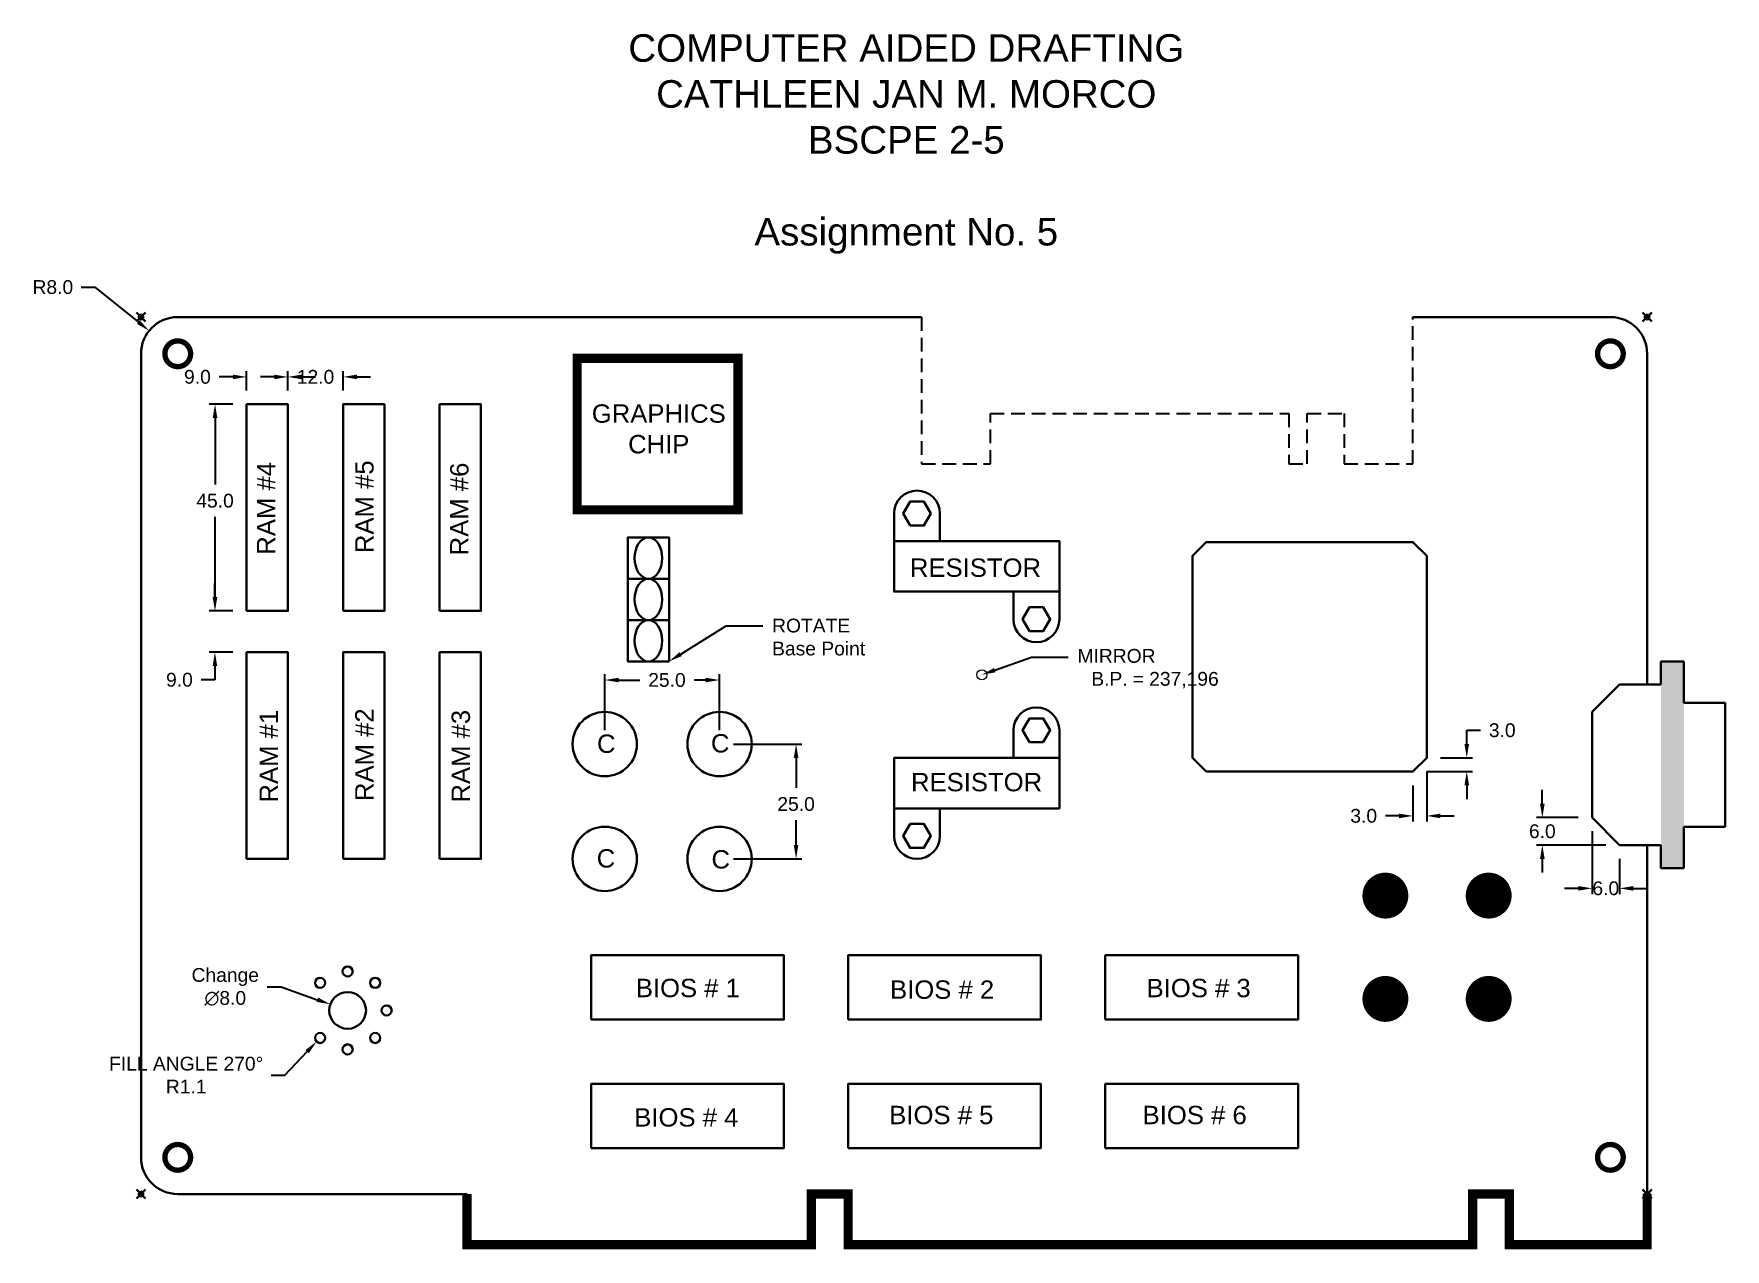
# Model space of a CAD drawing. Header units: inches. Extents: x 32 to 400, y 72 to 337.
import ezdxf
from ezdxf import colors
from ezdxf.entities.mleader import LeaderData, LeaderLine
from ezdxf.math import Vec2, Vec3

# ---------------------------------------------------------------- set-up
doc = ezdxf.new("R2010")
doc.units = ezdxf.units.IN
doc.header["$LTSCALE"] = 6
doc.header["$MEASUREMENT"] = 0
doc.header["$PDMODE"] = 35
doc.linetypes.add('DASHED', pattern=[0.75, 0.5, -0.25])
for name, color, linetype, lineweight in [('dimension', 3, 'Continuous', 13), ('HATCH', 7, 'Continuous', 13), ('HIDDEN', 7, 'DASHED', 25), ('object', 7, 'Continuous', 30)]:
    doc.layers.add(name, color=color, linetype=linetype, lineweight=lineweight)
doc.styles.get("Standard").update_dxf_attribs({"font": 'arial.ttf'})
doc.dimstyles.new('Copy of ISO-25', dxfattribs={"dimtxt": 3, "dimasz": 3, "dimexe": 1.25, "dimexo": 3, "dimgap": 2, "dimtad": 0, "dimtih": 1, "dimtoh": 1, "dimdec": 1, "dimzin": 1, "dimdsep": 46, "dimtxsty": 'Standard', "dimcen": 0, "dimadec": 1, "dimazin": 0, "dimtfac": 1, "dimtdec": 1, "dimtofl": 0, "dimtmove": 0, "dimatfit": 3, "dimfxl": 1, "dimarcsym": 0})

# ---------------------------------------------------------------- blocks, each defined once
blk = doc.blocks.new('*D46')
at = {"layer": 'Defpoints', "color": 0, "transparency": 16777216}
for p in [(94, 118), (93.24, 117.2)]:
    blk.add_point(p, dxfattribs=at)
at = {"layer": 'dimension', "color": 0, "lineweight": -2, "transparency": 16777216}
for p, q in [((86.33, 109.91), (91.18, 115.03)), ((83.33, 109.91), (86.33, 109.91))]:
    blk.add_line(p, q, dxfattribs=at)
at = {"layer": 'dimension', "color": 0, "transparency": 16777216}
blk.add_solid([(90.82, 115.37), (91.54, 114.68), (93.24, 117.2)], dxfattribs=at)
at = {"layer": 'dimension', "color": 0, "transparency": 16777216, "insert": (64.84, 109.91), "char_height": 3, "attachment_point": 5}
blk.add_mtext('FILL ANGLE 270%%D\\PR1.1', dxfattribs=at)
blk = doc.blocks.new('*D85')
at = {"layer": 'Defpoints', "color": 0, "transparency": 16777216}
for p in [(56.77, 272.01), (63, 267)]:
    blk.add_point(p, dxfattribs=at)
at = {"layer": 'dimension', "color": 0, "lineweight": -2, "transparency": 16777216}
for p, q in [((41.96, 281.51), (44.96, 281.51)), ((44.96, 281.51), (54.43, 273.89))]:
    blk.add_line(p, q, dxfattribs=at)
at = {"layer": 'dimension', "color": 0, "transparency": 16777216}
blk.add_solid([(54.74, 274.28), (54.11, 273.5), (56.77, 272.01)], dxfattribs=at)
at = {"layer": 'dimension', "color": 0, "transparency": 16777216, "insert": (35.8, 281.51), "char_height": 3, "attachment_point": 5}
blk.add_mtext('R8.0', dxfattribs=at)
blk = doc.blocks.new('*D90')
at = {"layer": 'Defpoints', "color": 0, "transparency": 16777216}
for p in [(181, 182), (181, 157), (197.66, 157)]:
    blk.add_point(p, dxfattribs=at)
at = {"layer": 'dimension', "color": 0, "lineweight": -2, "transparency": 16777216}
for p, q in [((184, 182), (198.91, 182)), ((197.66, 179), (197.66, 172.47)), ((197.66, 160), (197.66, 165.4)), ((184, 157), (198.91, 157))]:
    blk.add_line(p, q, dxfattribs=at)
at = {"layer": 'dimension', "color": 0, "transparency": 16777216}
for points in [[(197.16, 179), (198.16, 179), (197.66, 182)], [(197.16, 160), (198.16, 160), (197.66, 157)]]:
    blk.add_solid(points, dxfattribs=at)
at = {"layer": 'dimension', "color": 0, "transparency": 16777216, "insert": (197.66, 168.93), "char_height": 3, "attachment_point": 5}
blk.add_mtext('25.0', dxfattribs=at)
blk = doc.blocks.new('*D91')
at = {"layer": 'Defpoints', "color": 0, "transparency": 16777216}
for p in [(156, 195.95), (156, 182), (181, 182)]:
    blk.add_point(p, dxfattribs=at)
at = {"layer": 'dimension', "color": 0, "lineweight": -2, "transparency": 16777216}
for p, q in [((156, 185), (156, 197.2)), ((159, 195.95), (163.62, 195.95)), ((178, 195.95), (175.46, 195.95)), ((181, 185), (181, 197.2))]:
    blk.add_line(p, q, dxfattribs=at)
at = {"layer": 'dimension', "color": 0, "transparency": 16777216}
for points in [[(159, 196.45), (159, 195.45), (156, 195.95)], [(178, 196.45), (178, 195.45), (181, 195.95)]]:
    blk.add_solid(points, dxfattribs=at)
at = {"layer": 'dimension', "color": 0, "transparency": 16777216, "insert": (169.54, 195.95), "char_height": 3, "attachment_point": 5}
blk.add_mtext('25.0', dxfattribs=at)
blk = doc.blocks.new('*D93')
at = {"layer": 'Defpoints', "color": 0, "transparency": 16777216}
for p in [(87.01, 261.96), (78.01, 256), (87.01, 256)]:
    blk.add_point(p, dxfattribs=at)
at = {"layer": 'dimension', "color": 0, "lineweight": -2, "transparency": 16777216}
for p, q in [((75.01, 261.96), (72.01, 261.96)), ((78.01, 259), (78.01, 263.21)), ((87.01, 259), (87.01, 263.21)), ((90.01, 261.96), (93.01, 261.96))]:
    blk.add_line(p, q, dxfattribs=at)
at = {"layer": 'dimension', "color": 0, "transparency": 16777216}
for points in [[(75.01, 262.46), (75.01, 261.46), (78.01, 261.96)], [(90.01, 262.46), (90.01, 261.46), (87.01, 261.96)]]:
    blk.add_solid(points, dxfattribs=at)
at = {"layer": 'dimension', "color": 0, "transparency": 16777216, "insert": (67.29, 261.96), "char_height": 3, "attachment_point": 5}
blk.add_mtext('9.0', dxfattribs=at)
blk = doc.blocks.new('*D94')
at = {"layer": 'Defpoints', "color": 0, "transparency": 16777216}
for p in [(99.01, 261.96), (87.01, 256), (99.01, 256)]:
    blk.add_point(p, dxfattribs=at)
at = {"layer": 'dimension', "color": 0, "lineweight": -2, "transparency": 16777216}
for p, q in [((84.01, 261.96), (81.01, 261.96)), ((87.01, 259), (87.01, 263.21)), ((99.01, 259), (99.01, 263.21)), ((102.01, 261.96), (105.01, 261.96))]:
    blk.add_line(p, q, dxfattribs=at)
at = {"layer": 'dimension', "color": 0, "transparency": 16777216}
for points in [[(84.01, 262.46), (84.01, 261.46), (87.01, 261.96)], [(102.01, 262.46), (102.01, 261.46), (99.01, 261.96)]]:
    blk.add_solid(points, dxfattribs=at)
at = {"layer": 'dimension', "color": 0, "transparency": 16777216, "insert": (93.01, 261.96), "char_height": 3, "attachment_point": 5}
blk.add_mtext('12.0', dxfattribs=at)
blk = doc.blocks.new('*D95')
at = {"layer": 'Defpoints', "color": 0, "transparency": 16777216}
for p in [(96.23, 125.33), (103.77, 122.67)]:
    blk.add_point(p, dxfattribs=at)
at = {"layer": 'dimension', "color": 0, "lineweight": -2, "transparency": 16777216}
for p, q in [((82.5, 129.12), (85.5, 129.12)), ((85.5, 129.12), (93.4, 126.33))]:
    blk.add_line(p, q, dxfattribs=at)
at = {"layer": 'dimension', "color": 0, "transparency": 16777216}
blk.add_solid([(93.57, 126.8), (93.23, 125.86), (96.23, 125.33)], dxfattribs=at)
at = {"layer": 'dimension', "color": 0, "transparency": 16777216, "insert": (73.35, 129.12), "char_height": 3, "attachment_point": 5}
blk.add_mtext('Change\\P∅8.0', dxfattribs=at)
blk = doc.blocks.new('*D98')
at = {"layer": 'Defpoints', "color": 0, "transparency": 16777216}
for p in [(78.01, 256), (71.12, 211), (78.01, 211)]:
    blk.add_point(p, dxfattribs=at)
at = {"layer": 'dimension', "color": 0, "lineweight": -2, "transparency": 16777216}
for p, q in [((75.01, 256), (69.87, 256)), ((71.12, 253), (71.12, 238.52)), ((71.12, 214), (71.12, 231.46)), ((75.01, 211), (69.87, 211))]:
    blk.add_line(p, q, dxfattribs=at)
at = {"layer": 'dimension', "color": 0, "transparency": 16777216}
for points in [[(70.62, 253), (71.62, 253), (71.12, 256)], [(70.62, 214), (71.62, 214), (71.12, 211)]]:
    blk.add_solid(points, dxfattribs=at)
at = {"layer": 'dimension', "color": 0, "transparency": 16777216, "insert": (71.12, 234.99), "char_height": 3, "attachment_point": 5}
blk.add_mtext('45.0', dxfattribs=at)
blk = doc.blocks.new('*D103')
at = {"layer": 'Defpoints', "color": 0, "transparency": 16777216}
for p in [(335, 179), (332, 176), (343.72, 176)]:
    blk.add_point(p, dxfattribs=at)
at = {"layer": 'dimension', "color": 0, "lineweight": -2, "transparency": 16777216}
for p, q in [((343.72, 182), (343.72, 185)), ((343.72, 185), (346.72, 185)), ((338, 179), (344.97, 179)), ((335, 176), (344.97, 176)), ((343.72, 173), (343.72, 170))]:
    blk.add_line(p, q, dxfattribs=at)
at = {"layer": 'dimension', "color": 0, "transparency": 16777216}
for points in [[(343.22, 182), (344.22, 182), (343.72, 179)], [(343.22, 173), (344.22, 173), (343.72, 176)]]:
    blk.add_solid(points, dxfattribs=at)
at = {"layer": 'dimension', "color": 0, "transparency": 16777216, "insert": (351.45, 185), "char_height": 3, "attachment_point": 5}
blk.add_mtext('3.0', dxfattribs=at)
blk = doc.blocks.new('*D104')
at = {"layer": 'Defpoints', "color": 0, "transparency": 16777216}
for p in [(335, 179), (332, 176), (335, 166.36)]:
    blk.add_point(p, dxfattribs=at)
at = {"layer": 'dimension', "color": 0, "lineweight": -2, "transparency": 16777216}
for p, q in [((335, 176), (335, 165.11)), ((332, 173), (332, 165.11)), ((329, 166.36), (326, 166.36)), ((338, 166.36), (341, 166.36))]:
    blk.add_line(p, q, dxfattribs=at)
at = {"layer": 'dimension', "color": 0, "transparency": 16777216}
for points in [[(329, 166.86), (329, 165.86), (332, 166.36)], [(338, 166.86), (338, 165.86), (335, 166.36)]]:
    blk.add_solid(points, dxfattribs=at)
at = {"layer": 'dimension', "color": 0, "transparency": 16777216, "insert": (321.28, 166.36), "char_height": 3, "attachment_point": 5}
blk.add_mtext('3.0', dxfattribs=at)
blk = doc.blocks.new('*D105')
at = {"layer": 'Defpoints', "color": 0, "transparency": 16777216}
for p in [(371, 166), (360.18, 160), (377, 160)]:
    blk.add_point(p, dxfattribs=at)
at = {"layer": 'dimension', "color": 0, "lineweight": -2, "transparency": 16777216}
for p, q in [((360.18, 169), (360.18, 172)), ((368, 166), (358.93, 166)), ((374, 160), (358.93, 160)), ((360.18, 157), (360.18, 154))]:
    blk.add_line(p, q, dxfattribs=at)
at = {"layer": 'dimension', "color": 0, "transparency": 16777216}
for points in [[(359.68, 169), (360.68, 169), (360.18, 166)], [(359.68, 157), (360.68, 157), (360.18, 160)]]:
    blk.add_solid(points, dxfattribs=at)
at = {"layer": 'dimension', "color": 0, "transparency": 16777216, "insert": (360.18, 163), "char_height": 3, "attachment_point": 5}
blk.add_mtext('6.0', dxfattribs=at)
blk = doc.blocks.new('*D106')
at = {"layer": 'Defpoints', "color": 0, "transparency": 16777216}
for p in [(371, 166), (377, 160), (371, 150.58)]:
    blk.add_point(p, dxfattribs=at)
at = {"layer": 'dimension', "color": 0, "lineweight": -2, "transparency": 16777216}
for p, q in [((371, 163), (371, 149.33)), ((377, 157), (377, 149.33)), ((368, 150.58), (365, 150.58)), ((380, 150.58), (383, 150.58))]:
    blk.add_line(p, q, dxfattribs=at)
at = {"layer": 'dimension', "color": 0, "transparency": 16777216}
for points in [[(368, 151.08), (368, 150.08), (371, 150.58)], [(380, 151.08), (380, 150.08), (377, 150.58)]]:
    blk.add_solid(points, dxfattribs=at)
at = {"layer": 'dimension', "color": 0, "transparency": 16777216, "insert": (374, 150.58), "char_height": 3, "attachment_point": 5}
blk.add_mtext('6.0', dxfattribs=at)
blk = doc.blocks.new('*D107')
at = {"layer": 'Defpoints', "color": 0, "transparency": 16777216}
for p in [(78.01, 211), (71.1, 202), (78.01, 202)]:
    blk.add_point(p, dxfattribs=at)
at = {"layer": 'dimension', "color": 0, "lineweight": -2, "transparency": 16777216}
for p, q in [((71.1, 214), (71.1, 217)), ((75.01, 211), (69.85, 211)), ((75.01, 202), (69.85, 202)), ((71.1, 199), (71.1, 196)), ((71.1, 196), (68.1, 196))]:
    blk.add_line(p, q, dxfattribs=at)
at = {"layer": 'dimension', "color": 0, "transparency": 16777216}
for points in [[(70.6, 214), (71.6, 214), (71.1, 211)], [(70.6, 199), (71.6, 199), (71.1, 202)]]:
    blk.add_solid(points, dxfattribs=at)
at = {"layer": 'dimension', "color": 0, "transparency": 16777216, "insert": (63.37, 196), "char_height": 3, "attachment_point": 5}
blk.add_mtext('9.0', dxfattribs=at)

msp = doc.modelspace()

# ---------------------------------------------------------------- linework, layer by layer
at = {"layer": 'dimension'}
msp.add_circle((238.1, 197.1), 1.1, dxfattribs=at)
at = {"layer": 'HATCH', "const_width": 1.16}
msp.add_lwpolyline([(372.2, 92, 1), (377.8, 92, 1)], format="xyb", close=True, dxfattribs=at)
at = {"layer": 'HIDDEN'}
for p, q in [((225, 275), (225, 243)), ((332, 243), (332, 275)), ((240, 243), (240, 254)), ((240, 254), (305, 254)), ((305, 254), (305, 243)), ((309, 243), (309, 254)), ((309, 254), (317, 254)), ((317, 254), (317, 243)), ((225, 243), (240, 243)), ((305, 243), (309, 243)), ((317, 243), (332, 243))]:
    msp.add_line(p, q, dxfattribs=at)
at = {"layer": 'object'}
for p, q in [((63, 275), (225, 275)), ((332, 275), (375, 275)), ((55, 267), (55, 92)), ((383, 267), (383, 195)), ((219, 226.2), (219, 232.2)), ((229, 232.2), (229, 226.2)), ((170, 218), (161, 218)), ((245, 209.2), (245, 215.2)), ((255, 215.2), (255, 209.2)), ((170, 209), (161, 209)), ((386, 195), (386, 200)), ((386, 200), (391, 200)), ((391, 200), (391, 191)), ((371, 189), (377, 195)), ((377, 195), (386, 195)), ((371, 166), (371, 189)), ((391, 191), (400, 191)), ((400, 191), (400, 164)), ((245, 185), (245, 179)), ((255, 179), (255, 185)), ((219, 168), (219, 162)), ((229, 162), (229, 168)), ((371, 166), (377, 160)), ((400, 164), (391, 164)), ((391, 164), (391, 155)), ((386, 160), (377, 160)), ((383, 160), (383, 84)), ((386, 155), (386, 160)), ((391, 155), (386, 155)), ((63, 84), (126, 84))]:
    msp.add_line(p, q, dxfattribs=at)
for points, const_width in [([(60.2, 267, 1), (65.8, 267, 1)], 1.16), ([(372.2, 267, 1), (377.8, 267, 1)], 1.16), ([(323.5, 149, 1), (328.5, 149, 1)], 5), ([(346, 149, 1), (351, 149, 1)], 5), ([(323.5, 126.5, 1), (328.5, 126.5, 1)], 5), ([(346, 126.5, 1), (351, 126.5, 1)], 5), ([(60.2, 92, 1), (65.8, 92, 1)], 1.16)]:
    msp.add_lwpolyline(points, format="xyb", close=True, dxfattribs=dict(at, const_width=const_width))
at = {"layer": 'object', "const_width": 2}
msp.add_lwpolyline([(150, 233), (185, 233), (185, 266), (150, 266)], close=True, dxfattribs=at)
at = {"layer": 'object'}
for points in [[(78.01, 211), (87.01, 211), (87.01, 256), (78.01, 256)], [(99.01, 211), (108.01, 211), (108.01, 256), (99.01, 256)], [(120.01, 211), (129.01, 211), (129.01, 256), (120.01, 256)], [(222.5, 229.6), (221, 232.2), (222.5, 234.8), (225.5, 234.8), (227, 232.2), (225.5, 229.6)], [(170, 200), (170, 227), (161, 227), (161, 200)], [(219, 226.2), (255, 226.2), (255, 215.2), (219, 215.2)], [(287, 176), (332, 176), (335, 179), (335, 223), (332, 226), (287, 226), (284, 223), (284, 179)], [(251.5, 211.8), (253, 209.2), (251.5, 206.6), (248.5, 206.6), (247, 209.2), (248.5, 211.8)], [(78.01, 157), (87.01, 157), (87.01, 202), (78.01, 202)], [(99.01, 157), (108.01, 157), (108.01, 202), (99.01, 202)], [(120.01, 157), (129.01, 157), (129.01, 202), (120.01, 202)], [(251.5, 182.4), (253, 185), (251.5, 187.6), (248.5, 187.6), (247, 185), (248.5, 182.4)], [(219, 168), (255, 168), (255, 179), (219, 179)], [(222.5, 164.6), (221, 162), (222.5, 159.4), (225.5, 159.4), (227, 162), (225.5, 164.6)], [(153, 122), (195, 122), (195, 136), (153, 136)], [(209, 122), (251, 122), (251, 136), (209, 136)], [(265, 122), (307, 122), (307, 136), (265, 136)], [(153, 94), (195, 94), (195, 108), (153, 108)], [(209, 94), (251, 94), (251, 108), (209, 108)], [(265, 94), (307, 94), (307, 108), (265, 108)]]:
    msp.add_lwpolyline(points, close=True, dxfattribs=at)
at = {"layer": 'object', "const_width": 2}
msp.add_lwpolyline([(126, 84), (126, 73), (201, 73), (201, 84), (209, 84), (209, 73), (345, 73), (345, 84), (353, 84), (353, 73), (383, 73), (383, 84)], dxfattribs=at)
at = {"layer": 'object'}
for centre, radius in [((156, 182), 7), ((181, 182), 7), ((156, 157), 7), ((181, 157), 7), ((100, 132.49), 1.1), ((94, 130), 1.1), ((106, 130), 1.1), ((100, 124), 4), ((108.49, 124), 1.1), ((94, 118), 1.1), ((106, 118), 1.1), ((100, 115.51), 1.1)]:
    msp.add_circle(centre, radius, dxfattribs=at)
for centre, radius, start, end in [((63, 267), 8, 90, 180), ((375, 267), 8, 0, 90), ((224, 232.2), 5, 0, 180), ((250, 209.2), 5, 180, 0), ((250, 185), 5, 0, 180), ((224, 162), 5, 180, 0), ((63, 92), 8, 180, 270)]:
    msp.add_arc(centre, radius, start, end, dxfattribs=at)
for centre in [(165.5, 222.5), (165.5, 213.5), (165.5, 204.5)]:
    msp.add_ellipse(centre, major_axis=(0, -4.5), ratio=0.666667, dxfattribs=at)
for p in [(55, 275), (383, 275), (55, 84), (383, 84)]:
    msp.add_point(p, dxfattribs=at)
msp.add_solid([(386, 200), (391, 200), (386, 155), (391, 155)], dxfattribs=at)

# ---------------------------------------------------------------- texts
at = {"layer": 'HATCH', "insert": (150.27, 336.59), "char_height": 6, "attachment_point": 1}
msp.add_mtext_dynamic_manual_height_columns('\\pxqc;COMPUTER AIDED DRAFTING\\PCATHLEEN JAN M. MORCO\\PBSCPE 2-5\\P\\PAssignment No. 5', width=142.7906, gutter_width=12.5, heights=[56.33], dxfattribs=at)
at = {"layer": 'object', "char_height": 4, "attachment_point": 1}
for s, width, insert in [('\\pxqc;{\\C4;GRAPHICS\\PCHIP}', 35, (150.26, 255.98)), ('{\\C4;RESISTOR}', 29.6829, (222.45, 222.42)), ('{\\C4;C}', 2.7402, (179.12, 184.17)), ('{\\C4;C}', 2.7402, (154.3, 184.08)), ('{\\C4;RESISTOR}', 29.6829, (222.69, 175.72)), ('{\\C4;C}', 2.7402, (154.24, 159.11)), ('{\\C4;C}', 2.7402, (179.23, 158.9)), ('\\pxqc;{\\C4;BIOS # 1}', 33.1425, (157.53, 130.88)), ('\\pxqc;{\\C4;BIOS # 2}', 33.1425, (212.89, 130.53)), ('\\pxqc;{\\C4;BIOS # 3}', 33.1425, (268.76, 130.87)), ('\\pxqc;{\\C4;BIOS # 5}', 33.1425, (212.72, 103.22)), ('\\pxqc;{\\C4;BIOS # 6}', 33.1425, (267.9, 103.22)), ('\\pxqc;{\\C4;BIOS # 4}', 33.1425, (157.19, 102.7))]:
    msp.add_mtext_dynamic_manual_height_columns(s, width=width, gutter_width=12.5, heights=[0], dxfattribs=dict(at, insert=insert))
at = {"layer": 'object', "char_height": 4, "attachment_point": 1, "rotation": 90}
for s, insert in [('\\pxqc;{\\C4;RAM #4}', (80.25, 210.65)), ('\\pxqc;{\\C4;RAM #5}', (101.65, 211)), ('\\pxqc;{\\C4;RAM #6}', (122.32, 210.51)), ('\\pxqc;{\\C4;RAM #1}', (80.81, 156.67)), ('\\pxqc;{\\C4;RAM #2}', (101.64, 157)), ('\\pxqc;{\\C4;RAM #3}', (122.64, 156.67))]:
    msp.add_mtext_dynamic_manual_height_columns(s, width=45.371, gutter_width=12.5, heights=[3.62], dxfattribs=dict(at, insert=insert))

# ---------------------------------------------------------------- dimensions: what is measured, and where the dimension line sits
at = {"layer": 'dimension'}
dim = msp.add_radius_dim(center=(63, 267), mpoint=(56.77, 272.01), dimstyle='Copy of ISO-25', dxfattribs=at)
dim.commit()
dim.dimension.update_dxf_attribs({"geometry": '*D85', "text_midpoint": (35.8, 281.51), "dimtype": 164})
for base, p1, p2, picture, middle in [((87.01, 261.96), (78.01, 256), (87.01, 256), '*D93', (67.29, 261.96)), ((99.01, 261.96), (87.01, 256), (99.01, 256), '*D94', (93.01, 261.96)), ((156, 195.95), (181, 182), (156, 182), '*D91', (169.54, 195.95)), ((335, 166.36), (332, 176), (335, 179), '*D104', (321.28, 166.36)), ((371, 150.58), (377, 160), (371, 166), '*D106', (374, 150.58))]:
    dim = msp.add_linear_dim(base=base, p1=p1, p2=p2, dimstyle='Copy of ISO-25', dxfattribs=at)
    dim.commit()
    dim.dimension.update_dxf_attribs({"geometry": picture, "text_midpoint": middle, "dimtype": 160})
for base, p1, p2, picture, middle in [((71.12, 211), (78.01, 256), (78.01, 211), '*D98', (71.12, 234.99)), ((71.1, 202), (78.01, 211), (78.01, 202), '*D107', (63.37, 196)), ((343.72, 176), (335, 179), (332, 176), '*D103', (351.45, 185)), ((197.66, 157), (181, 182), (181, 157), '*D90', (197.66, 168.93)), ((360.18, 160), (371, 166), (377, 160), '*D105', (360.18, 163))]:
    dim = msp.add_linear_dim(base=base, p1=p1, p2=p2, angle=90, dimstyle='Copy of ISO-25', dxfattribs=at)
    dim.commit()
    dim.dimension.update_dxf_attribs({"geometry": picture, "text_midpoint": middle, "dimtype": 160})
dim = msp.add_diameter_dim_2p(p1=(103.77, 122.67), p2=(96.23, 125.33), text='Change\\P<>', dimstyle='Copy of ISO-25', dxfattribs=at)
dim.commit()
dim.dimension.update_dxf_attribs({"geometry": '*D95', "text_midpoint": (73.35, 129.12), "dimtype": 163})
dim = msp.add_radius_dim(center=(94, 118), mpoint=(93.24, 117.2), text='FILL ANGLE 270%%D\\P<>', dimstyle='Copy of ISO-25', dxfattribs=at)
dim.commit()
dim.dimension.update_dxf_attribs({"geometry": '*D46', "text_midpoint": (64.84, 109.91), "dimtype": 164})

# ---------------------------------------------------------------- leaders
ml = msp.add_multileader_mtext('Standard', dxfattribs=at)
ml.set_content('ROTATE\\PBase Point', color=256)
ml.set_leader_properties(linetype='Continuous')
ml.build(insert=Vec2(0, 0))
ml.multileader.update_dxf_attribs({"arrow_head_size": 3})
ctx = ml.context
ctx.base_point, ctx.char_height, ctx.arrow_head_size, ctx.plane_origin = Vec3(190.44, 207.78), 3, 3, Vec3(170, 200)
notes = []
notes.append((ctx, [(0, (1, 1, 0), (182.44, 207.78), (1, 0), 8, [(0, [(170, 200)], 0, [])])]))
ctx.mtext.insert, ctx.mtext.flow_direction = Vec3(192.44, 209.31), 5
ml = msp.add_multileader_mtext('Standard', dxfattribs=at)
ml.set_content('MIRROR\\P\\pxi-3,l4,t4;B.P.^I= 237,196', color=256)
ml.set_leader_properties(linetype='Continuous')
ml.build(insert=Vec2(0, 0))
ml.multileader.update_dxf_attribs({"arrow_head_size": 3})
ctx = ml.context
ctx.base_point, ctx.char_height, ctx.arrow_head_size, ctx.plane_origin = Vec3(256.95, 200.92), 3, 3, Vec3(238.1, 197.1)
notes.append((ctx, [(0, (1, 1, 0), (248.95, 200.92), (1, 0), 8, [(0, [(238.1, 197.1)], 0, [])])]))
ctx.mtext.insert, ctx.mtext.flow_direction = Vec3(258.95, 202.71), 5
for ctx, leaders in notes:
    for number, flags, end, landing, length, lines in leaders:
        leader = LeaderData()
        leader.index, (leader.has_last_leader_line, leader.has_dogleg_vector, leader.attachment_direction) = number, flags
        leader.last_leader_point, leader.dogleg_vector, leader.dogleg_length = Vec3(end), Vec3(landing), length
        for number, points, colour, breaks in lines:
            line = LeaderLine()
            line.index, line.vertices, line.color, line.breaks = number, Vec3.list(points), colors.encode_raw_color(colour), breaks
            leader.lines.append(line)
        ctx.leaders.append(leader)

doc.saveas('drawing.dxf')
